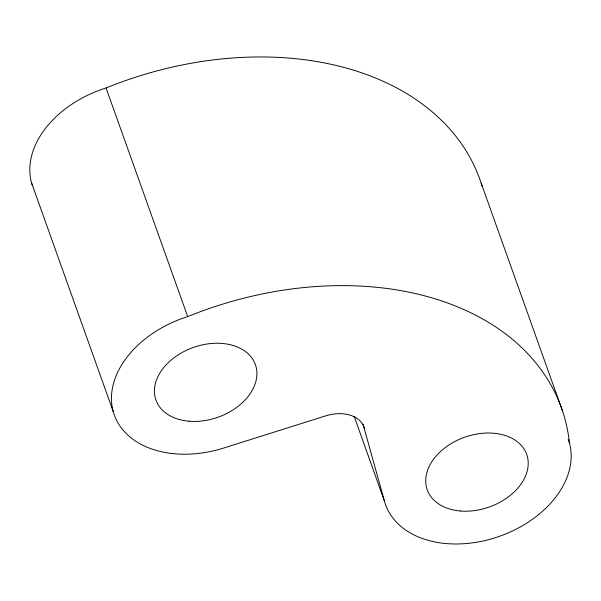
<?xml version="1.0" encoding="UTF-8"?>
<svg xmlns="http://www.w3.org/2000/svg" width="601" height="601" viewBox="0 0 601 601"><rect width="100%" height="100%" fill="white"/><g stroke="black" fill="none" stroke-linecap="round" stroke-linejoin="round"><path stroke-width="0.9" d="M481.131 183.027L562.769 411.677M568.185 439.391L569.447 442.922A97.039 68.041 -19.6 0 1 494.946 537.82A97.039 68.041 -19.6 0 1 384.49 501.272L354.229 416.523M363.042 424.216L384.49 501.272M32.371 185.529A97.039 68.041 -19.6 0 1 106.054 87.956L187.692 316.607A302.679 212.213 -19.6 0 1 569.447 442.922M31.552 182.854L113.191 411.497A97.039 68.041 -19.6 0 0 223.647 448.053L325.862 415.809A34.047 23.875 -19.6 0 1 364.619 428.633M106.054 87.956A302.679 212.213 -19.6 0 1 482.22 186.49M113.191 411.497A97.039 68.041 -19.6 0 1 187.692 316.607M188.992 421.218A52.775 36.999 -19.6 0 0 255.966 366.46A52.775 36.999 -19.6 0 0 172.051 359.308A52.775 36.999 -19.6 0 0 188.992 421.218M460.291 510.985A52.775 36.999 -19.6 0 0 527.265 456.234A52.775 36.999 -19.6 0 0 443.35 449.075A52.775 36.999 -19.6 0 0 460.291 510.985"/></g></svg>
